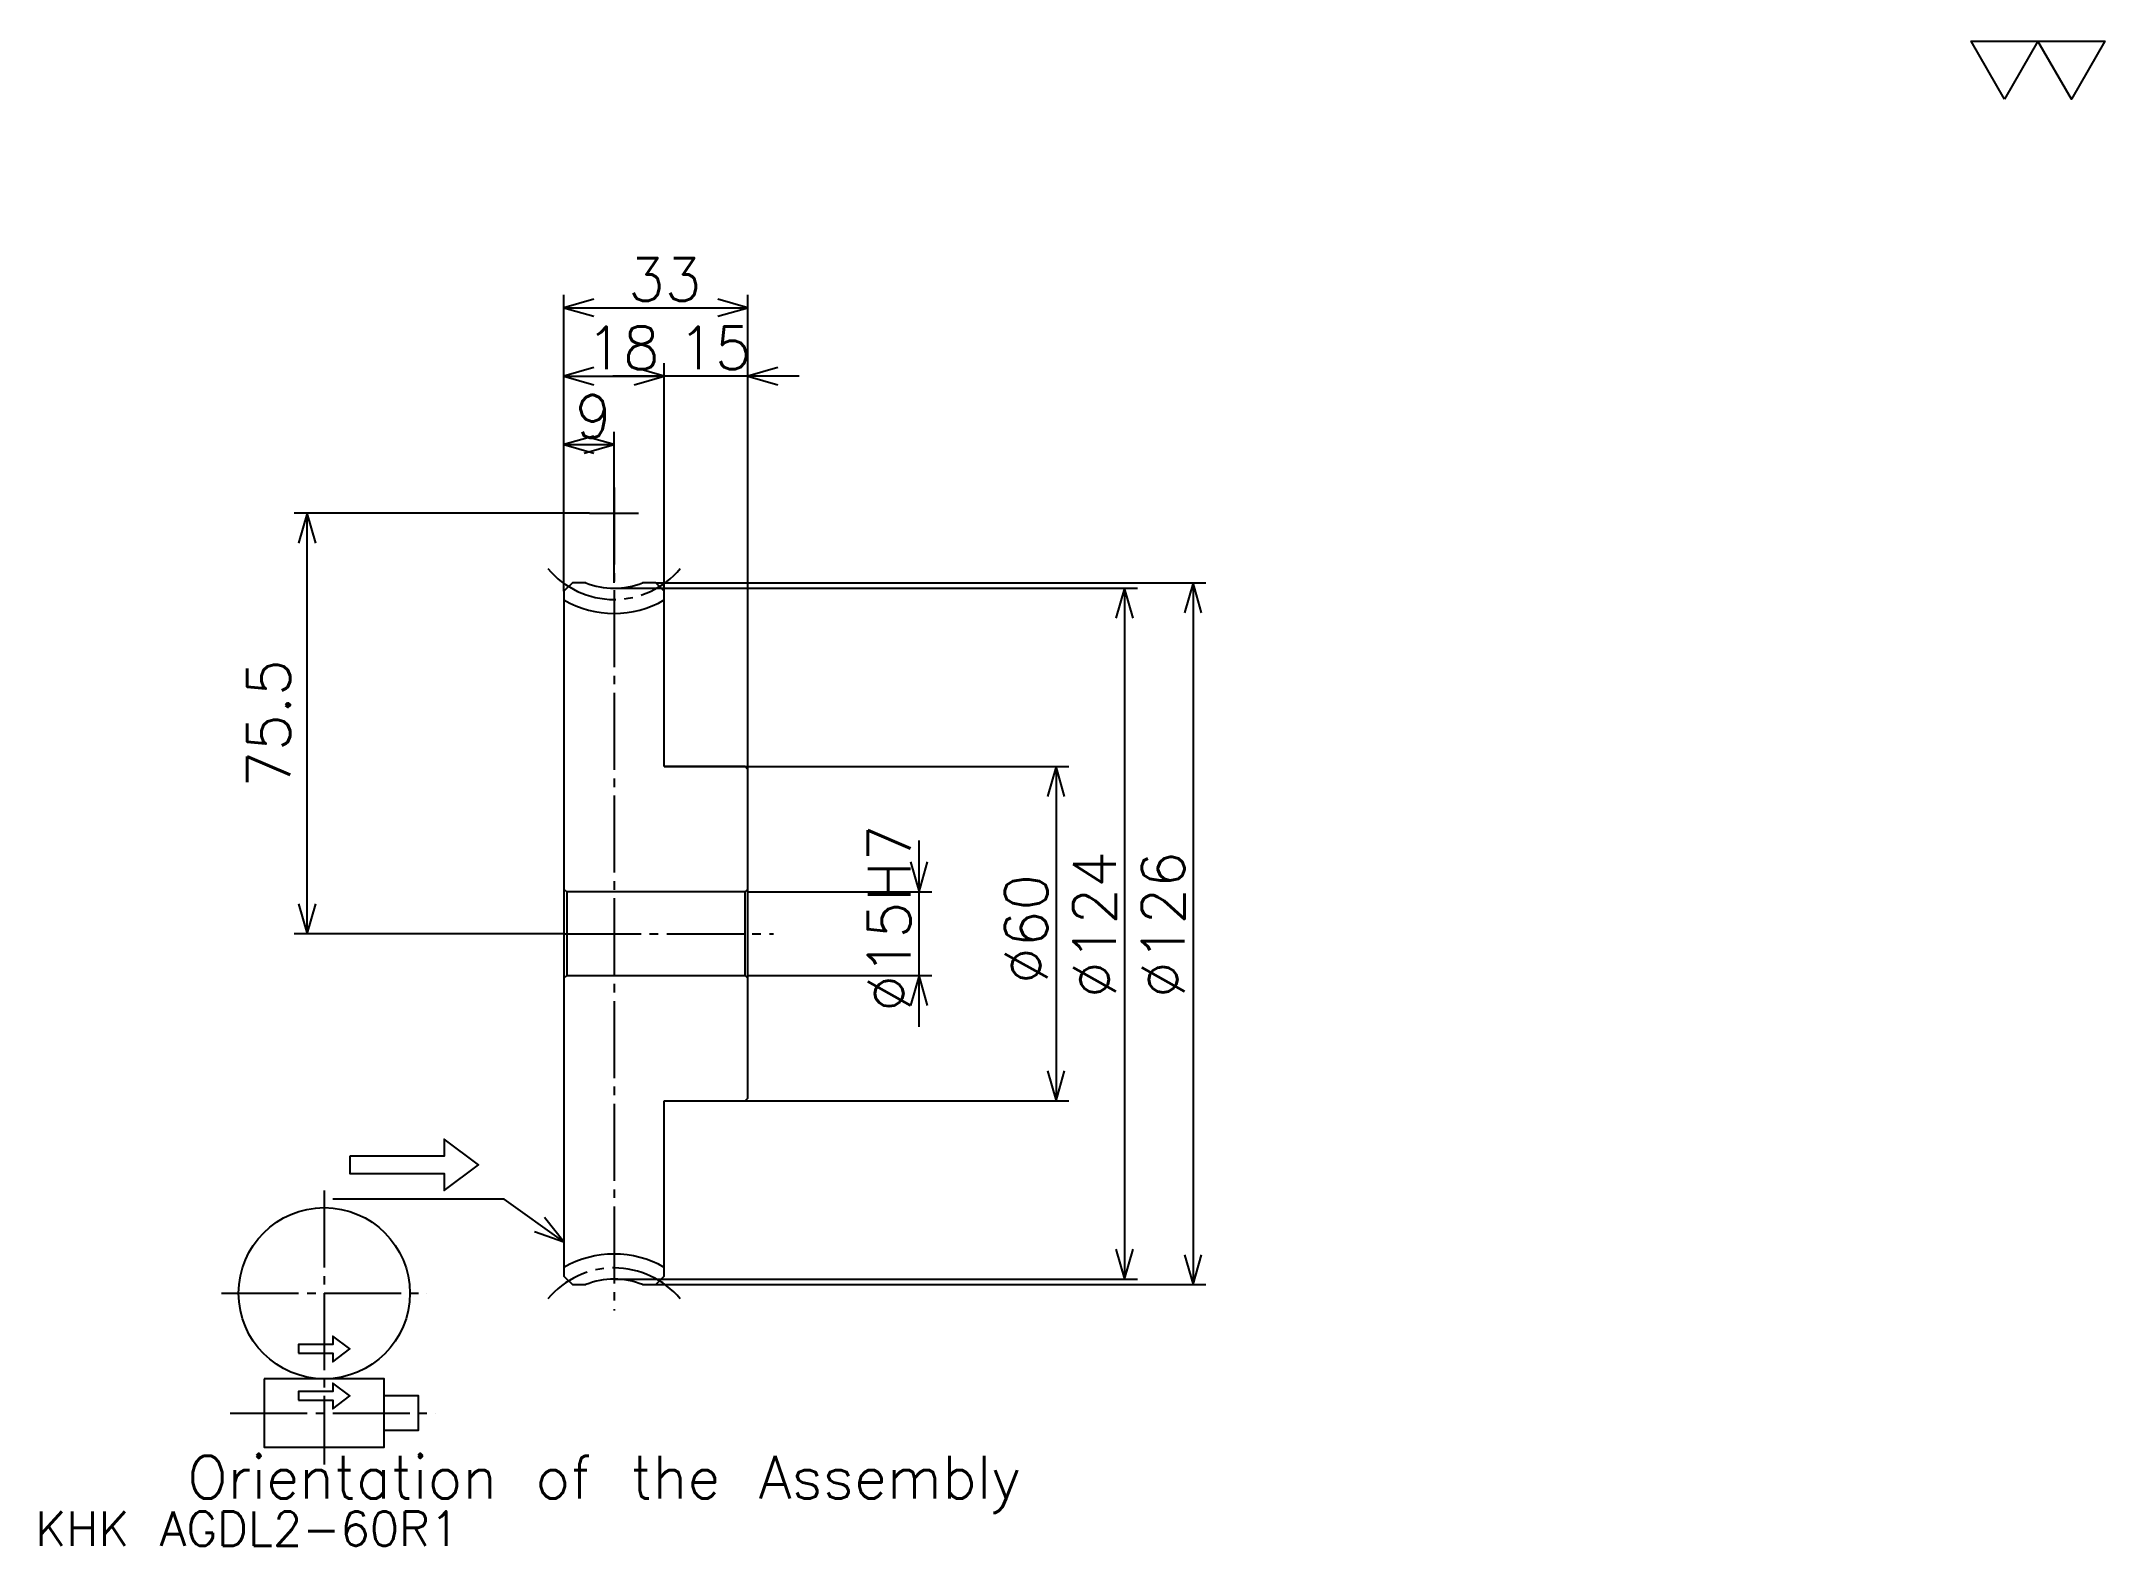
# Model space of a CAD drawing. Extents: x 16 to 387, y 17 to 287.
import ezdxf

# ---------------------------------------------------------------- set-up
doc = ezdxf.new("R2010")
doc.units = 0
doc.linetypes.add('DASHDOT', pattern=[18.439023, 13.829268, -1.536585, 1.536585, -1.536585])
doc.layers.get('0').update_dxf_attribs({"linetype": 'CONTINUOUS'})
doc.layers.add('DASHDOT', color=6, linetype='DASHDOT')
doc.styles.add('KANJI', font='TXT', dxfattribs={"bigfont": 'BIGFONT'})

msp = doc.modelspace()

# ---------------------------------------------------------------- linework, layer by layer
at = {"color": 5}
for p, q in [((110.231705, 189.768295), (110.231705, 241.451233)), ((143.231705, 189.768295), (143.231705, 241.451233)), ((110.231705, 239.146347), (143.231705, 239.146347)), ((110.231705, 226.853668), (128.231705, 226.853668)), ((152.451218, 226.853668), (119.012192, 226.853668)), ((128.231705, 189.768295), (128.231705, 229.158539)), ((119.231705, 189.768295), (119.231705, 216.865845)), ((110.231705, 214.560974), (119.231705, 214.560974)), ((114.841461, 202.268295), (61.829266, 202.268295)), ((64.13414, 126.768295), (64.13414, 202.268295)), ((110.231705, 188.231705), (110.231705, 189.768295)), ((126.695122, 189.768295), (143.231705, 189.768295)), ((128.231705, 188.231705), (128.231705, 189.768295)), ((143.231705, 189.768295), (225.439026, 189.768295)), ((143.231705, 156.268295), (143.231705, 189.768295)), ((223.13414, 189.768295), (223.13414, 63.768295)), ((119.231705, 188.768295), (143.231705, 188.768295)), ((143.231705, 188.768295), (213.146332, 188.768295)), ((210.841461, 188.768295), (210.841461, 64.768295)), ((128.231705, 156.768295), (143.231705, 156.768295)), ((143.231705, 156.768295), (200.853668, 156.768295)), ((198.548782, 156.768295), (198.548782, 96.768295)), ((173.963409, 110.048782), (173.963409, 143.487808)), ((143.231705, 134.268295), (176.26828, 134.268295)), ((110.231705, 126.768295), (61.829266, 126.768295)), ((143.231705, 119.268295), (176.26828, 119.268295)), ((128.231705, 96.768295), (143.231705, 96.768295)), ((143.231705, 96.768295), (200.853668, 96.768295)), ((119.231705, 64.768295), (143.231705, 64.768295)), ((126.695122, 63.768295), (143.231705, 63.768295)), ((143.231705, 64.768295), (213.146332, 64.768295)), ((143.231705, 63.768295), (225.439026, 63.768295))]:
    msp.add_line(p, q, dxfattribs=at)
at = {"color": 4}
for p, q in [((143.231705, 134.768295), (142.731705, 134.268295)), ((110.231705, 118.768295), (110.731705, 119.268295)), ((143.231705, 118.768295), (142.731705, 119.268295))]:
    msp.add_line(p, q, dxfattribs=at)
at = {"color": 7}
msp.add_lwpolyline([(368.780487, 276.585358), (362.787811, 286.972687), (386.758545, 286.972687), (380.765839, 276.585358), (374.773163, 286.972687), (368.780487, 276.585358)], dxfattribs=at)
at = {"color": 5}
for points in [[(115.609756, 240.682922), (110.231705, 239.146347), (115.609756, 237.609772)], [(137.853653, 237.609772), (143.231705, 239.146347), (137.853653, 240.682922)], [(115.609756, 228.390244), (110.231705, 226.853668), (115.609756, 225.317078)], [(122.853653, 225.317078), (128.231705, 226.853668), (122.853653, 228.390244)], [(122.853653, 225.317078), (128.231705, 226.853668), (122.853653, 228.390244)], [(148.609756, 228.390244), (143.231705, 226.853668), (148.609756, 225.317078)], [(115.609756, 216.097565), (110.231705, 214.560974), (115.609756, 213.024384)], [(113.853653, 213.024384), (119.231705, 214.560974), (113.853653, 216.097565)], [(65.670731, 196.890244), (64.13414, 202.268295), (62.597557, 196.890244)], [(224.670715, 184.390244), (223.13414, 189.768295), (221.597565, 184.390244)], [(212.378052, 183.390244), (210.841461, 188.768295), (209.304871, 183.390244)], [(200.085358, 151.390244), (198.548782, 156.768295), (197.012207, 151.390244)], [(172.426819, 139.646347), (173.963409, 134.268295), (175.5, 139.646347)], [(62.597557, 132.146347), (64.13414, 126.768295), (65.670731, 132.146347)], [(175.5, 113.890244), (173.963409, 119.268295), (172.426819, 113.890244)], [(197.012207, 102.146347), (198.548782, 96.768295), (200.085358, 102.146347)], [(71.81707, 86.817078), (71.81707, 83.743904), (88.719513, 83.743904), (88.719513, 80.670731), (94.865852, 85.280487), (88.719513, 89.890244), (88.719513, 86.817078), (71.81707, 86.817078)], [(110.231705, 71.451218), (99.475609, 79.134148), (68.743896, 79.134148)], [(104.96228, 73.326782), (110.231705, 71.451218), (106.748528, 75.827515)], [(209.304871, 70.146347), (210.841461, 64.768295), (212.378052, 70.146347)], [(221.597565, 69.146347), (223.13414, 63.768295), (224.670715, 69.146347)], [(62.597557, 51.475609), (68.743896, 51.475609), (68.743896, 49.939026), (71.81707, 52.243904), (68.743896, 54.548782), (68.743896, 53.012199), (62.597557, 53.012199), (62.597557, 51.475609)], [(56.451218, 46.86586), (56.451218, 34.573174), (77.963409, 34.573174), (77.963409, 46.86586), (56.451218, 46.86586)], [(62.597557, 43.024391), (68.743896, 43.024391), (68.743896, 41.487808), (71.81707, 43.792686), (68.743896, 46.097565), (68.743896, 44.560982), (62.597557, 44.560982), (62.597557, 43.024391)], [(77.963409, 37.646347), (84.109756, 37.646347), (84.109756, 43.792686), (77.963409, 43.792686)]]:
    msp.add_lwpolyline(points, dxfattribs=at)
at = {"color": 4}
for points in [[(114.132683, 189.768295), (111.768288, 189.768295), (110.231705, 188.231705), (110.231705, 118.768295)], [(128.231705, 156.768295), (128.231705, 188.231705), (126.695122, 189.768295), (124.330727, 189.768295)], [(128.231705, 96.768295), (142.731705, 96.768295), (143.231705, 97.268295), (143.231705, 156.268295), (142.731705, 156.768295), (128.231705, 156.768295)], [(110.231705, 134.768295), (110.731705, 134.268295), (110.731705, 119.268295), (142.731705, 119.268295), (142.731705, 134.268295), (110.731705, 134.268295)], [(110.231705, 118.768295), (110.231705, 65.304886), (111.768288, 63.768295), (114.132683, 63.768295)], [(124.330727, 63.768295), (126.695122, 63.768295), (128.231705, 65.304886), (128.231705, 96.768295)]]:
    msp.add_lwpolyline(points, dxfattribs=at)
at = {"color": 5}
msp.add_circle((67.207314, 62.231712), 15.365854, dxfattribs=at)
at = {"color": 4}
for centre, radius, start, end in [((119.231705, 202.268295), 13.5, 247.80839416, 292.19160389), ((119.231705, 202.268295), 18, 240.00000297, 299.99999703), ((119.231705, 51.268295), 18, 60.00000297, 119.99999703), ((119.231705, 51.268295), 13.5, 67.80839611, 112.19160584)]:
    msp.add_arc(centre, radius, start, end, dxfattribs=at)
at = {"layer": 'DASHDOT', "color": 7}
for p, q in [((119.231705, 206.878052), (119.231705, 59.158539)), ((114.841461, 202.268295), (123.621948, 202.268295)), ((110.231705, 126.768295), (147.841461, 126.768295)), ((67.207314, 80.670731), (67.207314, 31.5)), ((48.768291, 62.231712), (85.646339, 62.231712)), ((50.304874, 40.719513), (87.182922, 40.719513))]:
    msp.add_line(p, q, dxfattribs=at)
for centre, start, end in [((119.231705, 202.268295), 220.0000085, 319.9999935), ((119.231705, 51.268295), 40.0000065, 139.9999915)]:
    msp.add_arc(centre, 15.5, start, end, dxfattribs=at)

# ---------------------------------------------------------------- texts
at = {"color": 7, "style": 'KANJI'}
for s, height, p in [('33', 7.682927, (121.737801, 240.37561)), ('18', 7.682927, (114.237801, 228.082932)), ('15', 7.682927, (130.737808, 228.082932)), ('9', 7.682927, (112.234756, 215.790253)), ('Orientation of the Assembly', 7.682927, (42.621948, 25.353661)), ('KHK AGDL2-60R1', 6.146341, (15.365853, 16.902439))]:
    msp.add_text(s, height=height, dxfattribs=at).set_placement(p)
for s, p in [('75.5', (61.060974, 152.993896)), ('%%c15H7', (172.426819, 112.746956)), ('%%c124', (209.304871, 115.243904)), ('%%c126', (221.597565, 115.243904)), ('%%c60', (197.012207, 117.74086))]:
    msp.add_text(s, height=7.682927, rotation=90, dxfattribs=at).set_placement(p)

doc.saveas('drawing.dxf')
